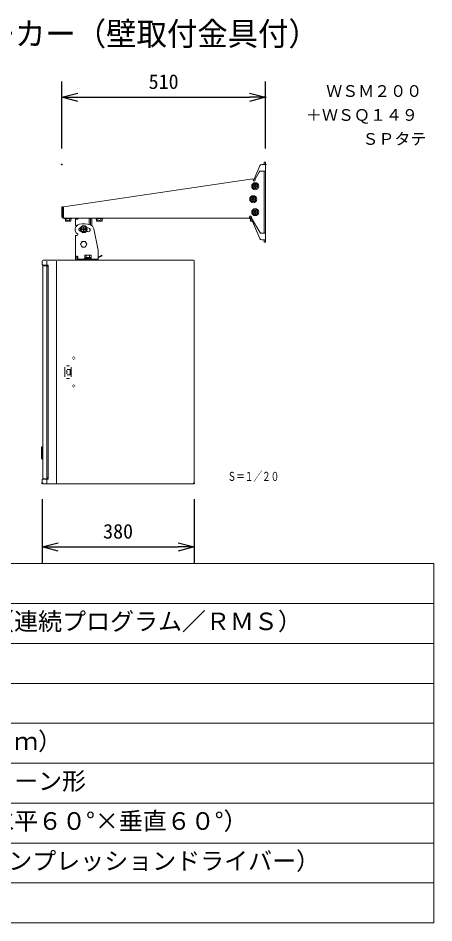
# Model space of a CAD drawing. Units: millimetres, scale not verified. Extents: x -63 to 62, y -56 to 57.
# Drawn here: x 10.5 to 62.5, y -56.5 to 56.8 of the extents above; entities that cross this region are included whole.
import ezdxf
from ezdxf.enums import TextEntityAlignment as Align

# ---------------------------------------------------------------- set-up
doc = ezdxf.new("R2010")
doc.units = ezdxf.units.MM
doc.header["$LTSCALE"] = 0.125
doc.header["$PDMODE"] = 32
doc.header["$PDSIZE"] = 0.0625
for name, color, linetype, lineweight in [('0-0_0', 7, 'Continuous', 25), ('0-1_WAKU', 1, 'Continuous', 18), ('0-4_GAIKEI', 1, 'Continuous', 18), ('0-5_SUNPO', 7, 'Continuous', 25)]:
    doc.layers.add(name, color=color, linetype=linetype, lineweight=lineweight)
for name, color, linetype in [('0-2_MOJI1', 7, 'Continuous'), ('0-3_TOUROKU', 7, 'Continuous'), ('0-6_DEFPOINTS', 7, 'Continuous')]:
    doc.layers.add(name, color=color, linetype=linetype)
doc.styles.add('ＭＳ ゴシック', font='')
doc.styles.get('ＭＳ ゴシック').set_extended_font_data('MS Gothic')

# ---------------------------------------------------------------- blocks, each defined once
blk = doc.blocks.new('_OPEN30')
at = {"layer": '0-0_0'}
blk.add_line((0, 0), (-1, 0), dxfattribs=at)
blk.add_lwpolyline([(-1, 0.26795), (0, 0), (-1, -0.26795)], dxfattribs=at)
blk = doc.blocks.new('D10')
at = {"layer": '0-5_SUNPO'}
for p, q in [((12.8524, 36.2235), (12.8524, 44.6235)), ((38.3524, 36.2235), (38.3524, 44.6235)), ((14.8524, 42.6235), (36.3524, 42.6235))]:
    blk.add_line(p, q, dxfattribs=at)
at = {"layer": '0-6_DEFPOINTS'}
for p in [(38.3524, 42.6235), (12.8524, 34.2235), (38.3524, 34.2235)]:
    blk.add_point(p, dxfattribs=at)
at = {"layer": '0-5_SUNPO', "xscale": 2, "yscale": 2, "rotation": 180}
blk.add_blockref('_OPEN30', (12.8524, 42.6235), dxfattribs=at)
at = {"layer": '0-5_SUNPO', "xscale": 2, "yscale": 2}
blk.add_blockref('_OPEN30', (38.3524, 42.6235), dxfattribs=at)
at = {"layer": '0-5_SUNPO', "style": 'ＭＳ ゴシック'}
blk.add_text('510', height=1.833, dxfattribs=at).set_placement((23.7274, 43.1235), align=Align.BOTTOM_LEFT)
blk = doc.blocks.new('D6')
at = {"layer": '0-5_SUNPO'}
for p, q in [((10.4079, -7.6863), (10.4079, -15.6863)), ((29.4078, -7.6863), (29.4078, -15.6863)), ((12.4079, -13.6863), (27.4078, -13.6863))]:
    blk.add_line(p, q, dxfattribs=at)
at = {"layer": '0-6_DEFPOINTS'}
for p in [(10.4079, -5.6863), (29.4078, -5.6863), (29.4078, -13.6863)]:
    blk.add_point(p, dxfattribs=at)
at = {"layer": '0-5_SUNPO', "xscale": 2, "yscale": 2, "rotation": 180}
blk.add_blockref('_OPEN30', (10.4079, -13.6863), dxfattribs=at)
at = {"layer": '0-5_SUNPO', "xscale": 2, "yscale": 2}
blk.add_blockref('_OPEN30', (29.4078, -13.6863), dxfattribs=at)
at = {"layer": '0-5_SUNPO', "style": 'ＭＳ ゴシック'}
blk.add_text('380', height=1.833, dxfattribs=at).set_placement((18.0329, -13.1863), align=Align.BOTTOM_LEFT)

msp = doc.modelspace()

# ---------------------------------------------------------------- linework, layer by layer
at = {"layer": '0-1_WAKU', "color": 4}
for p, q in [((62.4905, -11.4913), (-62.5095, -11.4913)), ((62.4905, -56.4913), (62.4905, -11.4913))]:
    msp.add_line(p, q, dxfattribs=at)
at = {"layer": '0-1_WAKU'}
for p, q in [((-62.5095, -16.4913), (62.4905, -16.4913)), ((-62.5095, -21.4913), (62.4905, -21.4913)), ((-62.5095, -26.4913), (62.4905, -26.4913)), ((-62.5095, -31.4913), (62.4905, -31.4913)), ((-62.5095, -36.4913), (62.4905, -36.4913)), ((-62.5095, -41.4913), (62.4905, -41.4913)), ((-62.5095, -46.4913), (62.4905, -46.4913)), ((-62.5095, -51.4913), (62.4905, -51.4913))]:
    msp.add_line(p, q, dxfattribs=at)
at = {"layer": '0-1_WAKU', "color": 4}
msp.add_lwpolyline([(-62.5095, -11.4913), (-62.5095, -56.4913), (62.4905, -56.4913)], dxfattribs=at)
at = {"layer": '0-4_GAIKEI', "color": 7}
for p, q in [((41.4414, 38.7628), (41.2814, 38.7628)), ((41.2814, 38.4628), (41.2814, 38.7628)), ((41.4414, 28.7628), (41.4414, 38.7628)), ((39.9558, 36.5595), (40.7258, 38.3133)), ((40.9547, 38.4628), (41.4414, 38.4628)), ((16.1714, 33.1746), (39.8505, 36.6885)), ((39.8505, 36.6885), (39.8756, 36.5195)), ((15.9414, 31.9228), (15.9414, 33.1728)), ((15.9414, 33.1728), (16.1014, 33.1728)), ((16.1014, 31.9228), (16.1014, 33.1728)), ((16.1714, 31.7628), (16.1714, 33.1746)), ((15.9414, 31.9628), (16.1014, 31.9628)), ((16.1014, 31.9228), (16.1714, 31.9228)), ((16.1014, 31.7628), (39.6175, 31.7628)), ((19.3664, 30.9668), (19.3664, 31.7628)), ((19.4076, 31.7428), (19.4076, 31.7628)), ((19.4076, 31.7428), (19.7151, 31.7428)), ((19.7151, 31.7428), (19.7151, 31.7628)), ((39.4414, 31.9228), (39.4414, 31.7628)), ((39.4539, 31.7628), (39.4539, 31.7128)), ((40.726, 29.2131), (39.5016, 32.0294)), ((17.6664, 30.8328), (17.6664, 31.7228)), ((17.8348, 30.8328), (17.6664, 30.8328)), ((19.681, 30.8328), (19.7164, 30.8328)), ((19.7164, 31.7228), (19.7164, 30.8059)), ((39.4539, 31.7128), (39.545, 31.6399)), ((17.6564, 29.5828), (17.8314, 29.5828)), ((17.6564, 26.4828), (17.6564, 29.5828)), ((19.9434, 30.4287), (20.5164, 27.7328)), ((40.9553, 29.0628), (41.4414, 29.0628)), ((41.2814, 28.7628), (41.2814, 29.0628)), ((41.4414, 28.7628), (41.2814, 28.7628)), ((20.5164, 26.4828), (20.5164, 27.7328)), ((13.5164, 25.9328), (13.5164, 26.3828)), ((13.6164, 26.4828), (32.4164, 26.4828)), ((17.8664, 26.9828), (17.6564, 26.9828)), ((17.9664, 26.4828), (17.9664, 26.8828)), ((17.9664, 26.6428), (20.5164, 26.6428)), ((32.5164, 26.3828), (32.5164, -1.4172)), ((13.5664, -0.8072), (13.5664, 25.7728)), ((13.5164, -1.4172), (13.5164, -0.9672)), ((32.4164, -1.5172), (13.6164, -1.5172))]:
    msp.add_line(p, q, dxfattribs=at)
at = {"layer": '0-4_GAIKEI'}
for p, q in [((40.1414, 36.6628), (40.6466, 37.5378)), ((40.8631, 37.6628), (41.4414, 37.6628)), ((41.2814, 29.8628), (41.2814, 37.6628)), ((39.9992, 36.4128), (40.0164, 36.4128)), ((40.1414, 36.5378), (40.1414, 36.6628)), ((39.9682, 36.0628), (39.795, 35.7628)), ((39.795, 35.7628), (39.9682, 35.4628)), ((39.9682, 36.0628), (40.3146, 36.0628)), ((39.9682, 35.4628), (40.3146, 35.4628)), ((40.1064, 35.7978), (39.9789, 35.7978)), ((39.9789, 35.7978), (39.9789, 35.7278)), ((39.9789, 35.7278), (40.1064, 35.7278)), ((40.1064, 36.0628), (40.1064, 35.7978)), ((40.1064, 35.7278), (40.1064, 35.4628)), ((40.1764, 35.7978), (40.1764, 36.0628)), ((40.3039, 35.7978), (40.1764, 35.7978)), ((40.1764, 35.7278), (40.3039, 35.7278)), ((40.1764, 35.4628), (40.1764, 35.7278)), ((40.3039, 35.7278), (40.3039, 35.7978)), ((40.4878, 35.7628), (40.3146, 36.0628)), ((40.3146, 35.4628), (40.4878, 35.7628)), ((39.7182, 34.4378), (39.545, 34.1378)), ((39.545, 34.1378), (39.7182, 33.8378)), ((39.7182, 34.4378), (40.0646, 34.4378)), ((39.7289, 34.1728), (39.7289, 34.1028)), ((39.8564, 34.1728), (39.7289, 34.1728)), ((39.7289, 34.1028), (39.8564, 34.1028)), ((39.8564, 34.4378), (39.8564, 34.1728)), ((39.8564, 34.1028), (39.8564, 33.8378)), ((39.9264, 34.1728), (39.9264, 34.4378)), ((40.0539, 34.1728), (39.9264, 34.1728)), ((39.9264, 33.8378), (39.9264, 34.1028)), ((39.9264, 34.1028), (40.0539, 34.1028)), ((40.0539, 34.1028), (40.0539, 34.1728)), ((40.2378, 34.1378), (40.0646, 34.4378)), ((40.0646, 33.8378), (40.2378, 34.1378)), ((39.7182, 33.8378), (40.0646, 33.8378)), ((16.3039, 31.7628), (16.3039, 31.7128)), ((17.1789, 31.7628), (17.1789, 31.7128)), ((17.6676, 31.7428), (17.6676, 31.7628)), ((17.6676, 31.7428), (17.9751, 31.7428)), ((17.9751, 31.7428), (17.9751, 31.7628)), ((18.0164, 31.7328), (18.0164, 31.7628)), ((20.2039, 31.7628), (20.2039, 31.7128)), ((21.0789, 31.7628), (21.0789, 31.7128)), ((39.4414, 31.9228), (39.5479, 31.9228)), ((39.5305, 31.9628), (39.4482, 31.9628)), ((39.6914, 31.7628), (39.6914, 31.9228)), ((40.7162, 29.9878), (39.6914, 31.7628)), ((39.9682, 32.8128), (39.795, 32.5128)), ((39.795, 32.5128), (39.9682, 32.2128)), ((39.9682, 32.8128), (40.3146, 32.8128)), ((39.9682, 32.2128), (40.3146, 32.2128)), ((40.1064, 32.5478), (39.9789, 32.5478)), ((39.9789, 32.5478), (39.9789, 32.4778)), ((39.9789, 32.4778), (40.1064, 32.4778)), ((40.1064, 32.8128), (40.1064, 32.5478)), ((40.1064, 32.4778), (40.1064, 32.2128)), ((40.1764, 32.5478), (40.1764, 32.8128)), ((40.3039, 32.5478), (40.1764, 32.5478)), ((40.1764, 32.4778), (40.3039, 32.4778)), ((40.1764, 32.2128), (40.1764, 32.4778)), ((40.3039, 32.4778), (40.3039, 32.5478)), ((40.4878, 32.5128), (40.3146, 32.8128)), ((40.3146, 32.2128), (40.4878, 32.5128)), ((16.3039, 31.7128), (16.395, 31.6399)), ((17.1789, 31.7128), (16.3039, 31.7128)), ((16.395, 31.6399), (16.395, 31.381)), ((16.395, 31.381), (16.445, 31.3628)), ((16.7064, 31.3628), (16.445, 31.3628)), ((16.5682, 31.6399), (16.5682, 31.381)), ((16.7064, 31.3628), (16.7064, 31.4528)), ((16.7064, 31.4528), (16.7764, 31.4528)), ((16.7764, 31.3628), (16.7764, 31.4528)), ((17.0378, 31.3628), (16.7764, 31.3628)), ((16.9146, 31.6399), (16.9146, 31.381)), ((17.0878, 31.381), (17.0378, 31.3628)), ((17.1789, 31.7128), (17.0878, 31.6399)), ((17.0878, 31.6399), (17.0878, 31.381)), ((17.6712, 31.6328), (17.9164, 31.6328)), ((17.8264, 31.7228), (17.8264, 31.6328)), ((18.5182, 30.6828), (18.345, 30.3828)), ((18.5182, 30.6828), (18.8646, 30.6828)), ((18.6564, 30.6828), (18.6564, 30.4178)), ((18.7264, 30.4178), (18.7264, 30.6828)), ((19.0378, 30.3828), (18.8646, 30.6828)), ((19.5564, 30.9054), (19.5564, 31.7228)), ((20.2039, 31.7128), (20.295, 31.6399)), ((21.0789, 31.7128), (20.2039, 31.7128)), ((20.295, 31.6399), (20.295, 31.381)), ((20.295, 31.381), (20.345, 31.3628)), ((20.6064, 31.3628), (20.345, 31.3628)), ((20.4682, 31.6399), (20.4682, 31.381)), ((20.6064, 31.3628), (20.6064, 31.4528)), ((20.6064, 31.4528), (20.6764, 31.4528)), ((20.6764, 31.3628), (20.6764, 31.4528)), ((20.9378, 31.3628), (20.6764, 31.3628)), ((20.8146, 31.6399), (20.8146, 31.381)), ((20.9878, 31.381), (20.9378, 31.3628)), ((21.0789, 31.7128), (20.9878, 31.6399)), ((20.9878, 31.6399), (20.9878, 31.381)), ((39.6392, 31.7128), (39.4539, 31.7128)), ((39.545, 31.6399), (39.545, 31.381)), ((39.545, 31.381), (39.595, 31.3628)), ((39.7914, 31.3628), (39.595, 31.3628)), ((39.7182, 31.5312), (39.7182, 31.381)), ((18.345, 30.3828), (18.5182, 30.0828)), ((18.5182, 30.0828), (18.8646, 30.0828)), ((18.5289, 30.4178), (18.5289, 30.3478)), ((18.6564, 30.4178), (18.5289, 30.4178)), ((18.5289, 30.3478), (18.6564, 30.3478)), ((18.6564, 30.3478), (18.6564, 30.0828)), ((18.8539, 30.4178), (18.7264, 30.4178)), ((18.7264, 30.0828), (18.7264, 30.3478)), ((18.7264, 30.3478), (18.8539, 30.3478)), ((18.8539, 30.3478), (18.8539, 30.4178)), ((18.8646, 30.0828), (19.0378, 30.3828)), ((19.4564, 30.1528), (19.4564, 30.4269)), ((41.4414, 29.8628), (40.9327, 29.8628)), ((18.4893, 28.8328), (18.2872, 28.4828)), ((18.2872, 28.4828), (18.4893, 28.1328)), ((18.8935, 28.8328), (18.4893, 28.8328)), ((19.0955, 28.4828), (18.8935, 28.8328)), ((18.8935, 28.1328), (19.0955, 28.4828)), ((18.4893, 28.1328), (18.8935, 28.1328)), ((14.0824, 26.3828), (14.0824, 25.9328)), ((15.2973, 26.3828), (15.2973, -1.4172)), ((17.8164, 26.4828), (17.8164, 26.9828)), ((18.7664, 26.7228), (18.7664, 26.6428)), ((18.7665, 26.7228), (19.6663, 26.7228)), ((18.8122, 27.1046), (18.8622, 27.1228)), ((18.8122, 26.8228), (18.8122, 27.1046)), ((18.8122, 26.8228), (19.6205, 26.8228)), ((18.8539, 26.8228), (18.8539, 26.7228)), ((18.8623, 27.1228), (19.5705, 27.1228)), ((19.0143, 26.8228), (19.0143, 27.1046)), ((19.4185, 26.8228), (19.4185, 27.1046)), ((19.6205, 27.1046), (19.5705, 27.1228)), ((19.5789, 26.8228), (19.5789, 26.7228)), ((19.6205, 26.8228), (19.6205, 27.1046)), ((19.6664, 26.7228), (19.6664, 26.6428)), ((20.5164, 26.887), (20.9623, 27.1444)), ((20.5164, 26.7715), (21.0123, 27.0578)), ((21.0123, 27.0578), (20.9623, 27.1444)), ((14.2594, 25.8828), (13.5664, 25.8828)), ((13.6264, 25.8328), (14.2579, 25.8328)), ((14.0907, 25.7328), (14.2579, 25.7328)), ((14.0918, 25.7328), (14.0918, -0.7672)), ((14.2579, 25.8848), (14.2579, -0.9191)), ((17.3316, 14.2528), (17.2959, 14.2528)), ((17.2959, 14.2128), (17.3316, 14.2128)), ((17.4671, 14.3878), (17.428, 14.3878)), ((17.428, 14.0778), (17.4671, 14.0778)), ((17.4374, 14.3528), (17.4374, 14.3878)), ((17.4374, 14.3528), (17.4685, 14.3528)), ((17.4374, 14.1128), (17.4685, 14.1128)), ((17.4374, 14.0778), (17.4374, 14.1128)), ((17.5352, 14.2528), (17.5991, 14.2528)), ((17.5352, 14.2128), (17.5991, 14.2128)), ((17.5694, 14.2128), (17.5694, 14.2528)), ((16.3335, 11.8828), (16.3335, 13.0828)), ((16.5291, 13.2828), (16.9204, 13.2828)), ((16.5681, 12.7203), (16.5681, 12.2453)), ((16.6104, 12.8203), (17.003, 12.8203)), ((17.003, 12.1453), (17.003, 12.8203)), ((17.116, 13.0828), (17.116, 11.8828)), ((16.9204, 11.6828), (16.5291, 11.6828)), ((17.003, 12.1453), (16.6104, 12.1453)), ((17.2959, 10.7528), (17.3316, 10.7528)), ((17.3316, 10.7128), (17.2959, 10.7128)), ((17.428, 10.8878), (17.4671, 10.8878)), ((17.4671, 10.5778), (17.428, 10.5778)), ((17.4374, 10.8878), (17.4374, 10.8528)), ((17.4374, 10.8528), (17.4685, 10.8528)), ((17.4374, 10.6128), (17.4374, 10.5778)), ((17.4374, 10.6128), (17.4685, 10.6128)), ((17.5352, 10.7528), (17.5991, 10.7528)), ((17.5352, 10.7128), (17.5991, 10.7128)), ((17.5694, 10.7528), (17.5694, 10.7128)), ((13.5664, -0.9172), (14.2594, -0.9172)), ((13.6264, -0.8672), (14.2579, -0.8672)), ((14.0824, -0.9672), (14.0824, -1.4172)), ((14.0907, -0.7672), (14.2579, -0.7672)), ((14.146, -0.8072), (14.2579, -0.8072))]:
    msp.add_line(p, q, dxfattribs=at)
at = {"layer": '0-4_GAIKEI', "color": 7, "lineweight": 25}
for p, q in [((13.4483, 3.1191), (13.5664, 3.1191)), ((13.4483, 1.6078), (13.4483, 3.1191)), ((13.4483, 1.6078), (13.5664, 1.6078))]:
    msp.add_line(p, q, dxfattribs=at)
at = {"layer": '0-4_GAIKEI'}
msp.add_lwpolyline([(13.5664, 25.7728), (14.146, 25.7728), (14.2579, 25.7728)], dxfattribs=at)
for centre in [(40.1414, 35.7628), (39.8914, 34.1378), (40.1414, 32.5128), (18.6914, 30.3828)]:
    msp.add_circle(centre, 0.4375, dxfattribs=at)
for centre, radius, start, end in [((40.8631, 37.4128), 0.25, 90, 150), ((39.9992, 36.5378), 0.125, 188.44094, 270), ((40.0164, 36.5378), 0.125, 270, 0), ((40.1414, 35.7628), 0.2964, 96.78129, 263.21871), ((40.1414, 35.7628), 0.2964, 276.78129, 83.21871), ((39.8914, 34.1378), 0.2964, 96.78129, 263.21871), ((39.8914, 34.1378), 0.2964, 276.78129, 83.21871), ((17.4664, 31.7228), 0.2, 0, 11.54631), ((17.4664, 31.7228), 0.36, 0, 3.19658), ((17.9164, 31.7328), 0.1, 270, 0), ((39.5664, 31.9228), 0.125, 0, 180), ((40.1414, 32.5128), 0.2964, 96.78129, 263.21871), ((40.1414, 32.5128), 0.2964, 276.78129, 83.21871), ((18.6914, 30.3828), 0.2964, 96.78128, 263.21872), ((18.6914, 30.3828), 0.2964, 276.78128, 83.21872), ((40.9327, 30.1128), 0.25, 210, 270), ((18.6914, 28.4828), 0.3542, 158.77493, 201.22507), ((18.6914, 28.4828), 0.3542, 98.77493, 141.22507), ((18.6914, 28.4828), 0.3542, 38.77493, 81.22507), ((18.6914, 28.4828), 0.3542, 338.77493, 21.22507), ((18.6914, 28.4828), 0.3542, 218.77493, 261.22507), ((18.6914, 28.4828), 0.3542, 278.77493, 321.22507)]:
    msp.add_arc(centre, radius, start, end, dxfattribs=at)
at = {"layer": '0-4_GAIKEI', "color": 7}
for centre, radius, start, end in [((40.9547, 38.2128), 0.25, 90, 156.29735), ((39.7269, 36.66), 0.25, 311.54329, 336.29735), ((16.1014, 31.9228), 0.16, 180, 270), ((19.9164, 31.7228), 0.36, 176.76114, 180), ((19.9164, 31.7228), 0.2, 168.43406, 180), ((18.2964, 30.3413), 0.675, 102, 234.46433), ((18.6914, 28.4828), 2.575, 71.85415, 102), ((19.2831, 30.2883), 0.675, 12, 71.85415), ((17.8314, 29.7078), 0.125, 270, 355.98082), ((17.8314, 29.6903), 0.125, 4.01918, 54.46433), ((18.2964, 30.3413), 0.225, 102, 282), ((18.6914, 28.4828), 2.125, 100.7145, 102), ((18.6914, 28.4828), 1.675, 72, 77.92702), ((18.6914, 28.4828), 2.125, 72, 79.2855), ((19.2785, 30.2898), 0.225, 252, 72), ((40.9553, 29.3128), 0.25, 203.49857, 270), ((13.6164, 26.3828), 0.1, 90, 180), ((17.8664, 26.8828), 0.1, 0, 90), ((32.4164, 26.3828), 0.1, 0, 90), ((13.5664, 25.9328), 0.05, 180, 270), ((13.6264, 25.7728), 0.06, 90, 180), ((13.5664, -0.9672), 0.05, 90, 180), ((13.6264, -0.8072), 0.06, 180, 270), ((13.6164, -1.4172), 0.1, 180, 270), ((32.4164, -1.4172), 0.1, 270, 0)]:
    msp.add_arc(centre, radius, start, end, dxfattribs=at)

# ---------------------------------------------------------------- block references
at = {"layer": '0-5_SUNPO'}
for name in ['D10', 'D6']:
    msp.add_blockref(name, (3.089, 4.269), dxfattribs=at)

# ---------------------------------------------------------------- texts
at = {"layer": '0-2_MOJI1', "style": 'ＭＳ ゴシック', "width": 0.95}
msp.add_text('３０ｃｍ\u3000２ウェイスピーカー（壁取付金具付）', height=2.933, dxfattribs=at).set_placement((-35.5095, 52.5087), align=Align.BOTTOM_LEFT)
at = {"layer": '0-2_MOJI1', "style": 'ＭＳ ゴシック'}
for s, p in [('３００Ｗ／１５０Ｗ（連続プログラム／ＲＭＳ）', (-20.0095, -20.4913)), ('１００ｄＢ（１Ｗ／１ｍ）', (-20.0095, -35.4913)), ('低域用：３０ｃｍ\u3000コーン形', (-20.0095, -40.4913)), ('高域用：ホーン形（水平６０°×垂直６０°）', (-20.0095, -45.4913)), ('\u3000\u3000\u3000（φ３５ｍｍコンプレッションドライバー）', (-20.0095, -50.4913))]:
    msp.add_text(s, height=2.199, dxfattribs=at).set_placement(p, align=Align.BOTTOM_LEFT)
at = {"layer": '0-3_TOUROKU', "style": 'ＭＳ ゴシック'}
for s, p in [('ＷＳＭ２００', (49.0238, 46.5087)), ('＋ＷＳＱ１４９', (46.4904, 43.5087)), ('ＳＰタテ', (53.5571, 40.5087))]:
    msp.add_text(s, height=1.466, dxfattribs=at).set_placement(p, align=Align.BOTTOM_LEFT)
at = {"layer": '0-3_TOUROKU', "style": 'ＭＳ ゴシック', "width": 0.7}
msp.add_text('Ｓ＝１／２０', height=1.1, dxfattribs=at).set_placement((36.6854, -1.4684), align=Align.BOTTOM_LEFT)

doc.saveas('drawing.dxf')
